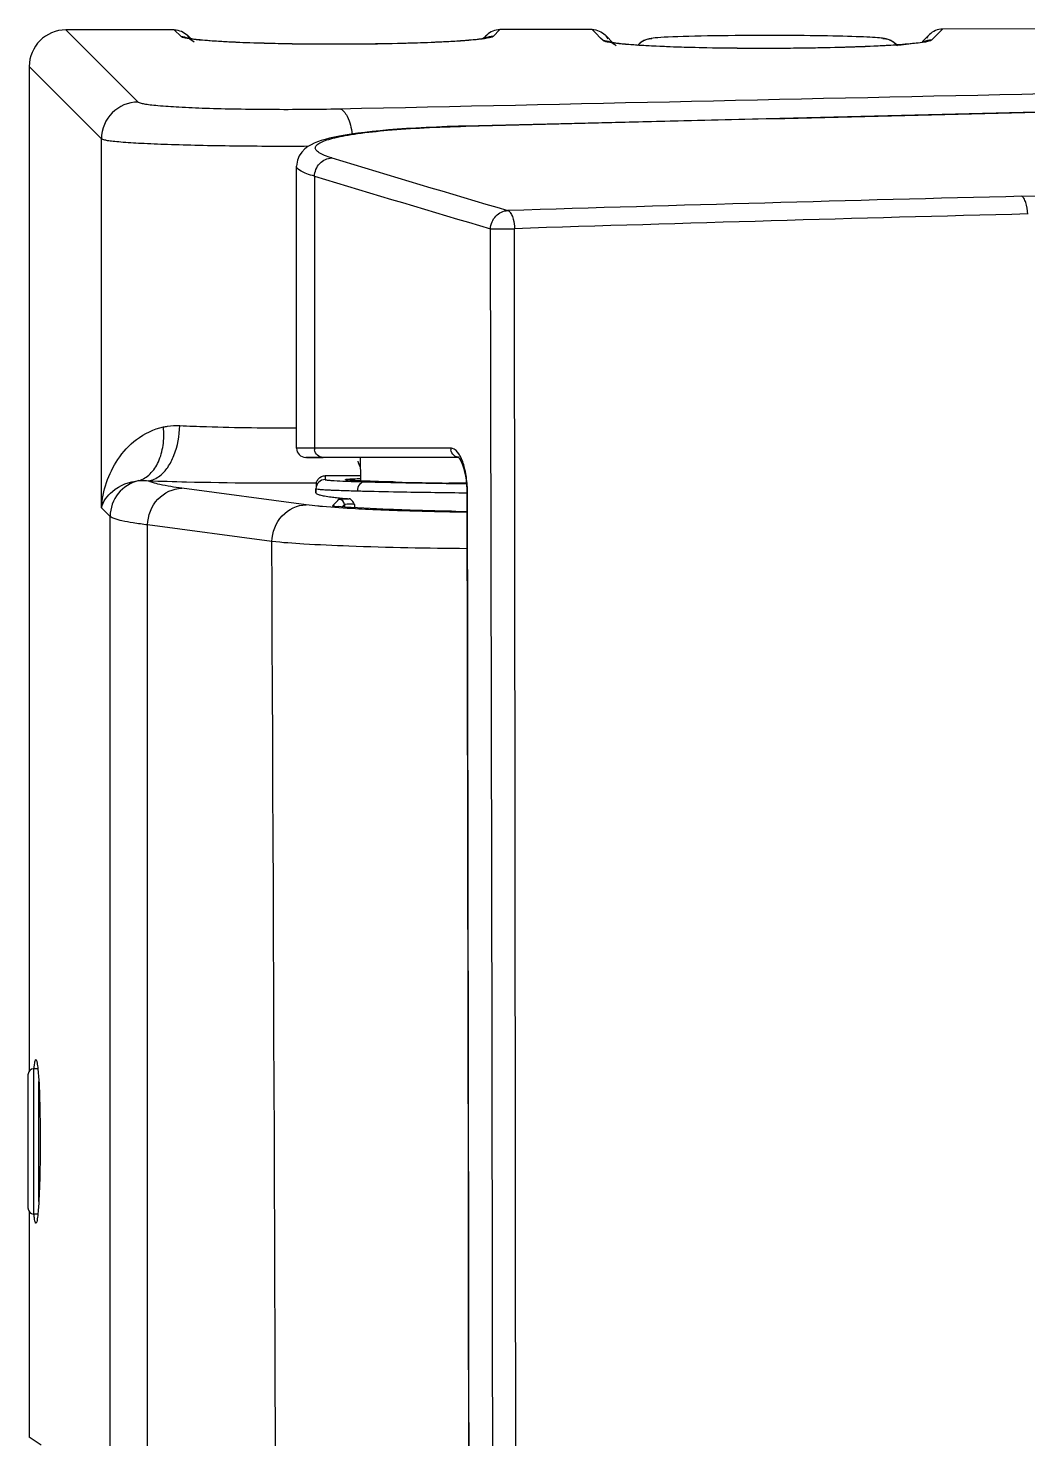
# Model space of a CAD drawing. Header units: millimetres. Extents: x 50 to 1284, y 47 to 781.
# Drawn here: x 49.9 to 104.3, y 704.7 to 781.4 of the extents above; entities that cross this region are included whole.
import ezdxf

# ---------------------------------------------------------------- set-up
doc = ezdxf.new("R2010")
doc.units = ezdxf.units.MM
doc.header["$LTSCALE"] = 20
doc.layers.add('00_COMPONENTS', color=7, linetype='Continuous')

msp = doc.modelspace()

# ---------------------------------------------------------------- linework, layer by layer
at = {"layer": '00_COMPONENTS', "color": 9, "linetype": 'Continuous'}
for p, q in [((51.997, 781.295), (55.925, 777.372)), ((58.256, 780.932), (57.892, 781.296)), ((75.596, 781.308), (75.232, 780.943)), ((80.681, 781.248), (80.615, 781.314)), ((80.812, 781.117), (80.681, 781.248)), ((81.075, 780.853), (80.812, 781.117)), ((99.672, 781.339), (99.147, 780.809)), ((81.206, 780.722), (81.075, 780.853)), ((99.147, 780.809), (99.081, 780.743)), ((50, 779.297), (49.999, 779.297)), ((50, 779.297), (50, 724.8)), ((50, 779.297), (53.928, 775.375)), ((73.7, 776.062), (73.744, 776.056)), ((53.928, 757.303), (53.928, 775.375)), ((65.512, 773.338), (65.512, 758.55)), ((64.546, 758.55), (64.542, 758.55)), ((65.116, 758.55), (64.546, 758.55)), ((65.512, 758.55), (65.116, 758.55)), ((65.978, 758.55), (65.512, 758.55)), ((70.276, 758.55), (65.978, 758.55)), ((72.923, 758.55), (70.276, 758.55)), ((53.928, 755.306), (53.928, 757.303)), ((65.063, 755.469), (58.302, 756.371)), ((66.1, 757.05), (66.098, 756.842)), ((68.127, 756.762), (68.057, 756.765)), ((68.249, 756.757), (68.259, 756.757)), ((68.249, 756.721), (68.249, 756.757)), ((66.488, 755.41), (66.78, 755.705)), ((66.78, 755.705), (66.843, 755.768)), ((54.402, 754.833), (53.928, 755.306)), ((54.402, 407.866), (54.402, 754.833)), ((66.572, 755.392), (66.598, 755.391)), ((67.027, 755.355), (67.08, 755.408)), ((67.08, 755.408), (67.142, 755.471)), ((67.142, 755.471), (67.143, 755.346)), ((67.684, 755.488), (67.686, 755.31)), ((63.202, 753.472), (56.44, 754.373)), ((56.44, 408.326), (56.44, 754.373)), ((50, 724.8), (50, 724.673)), ((50.245, 716.9), (50.245, 724.8)), ((50.523, 717.59), (50.523, 724.112)), ((50, 717.027), (50, 716.9)), ((50, 716.9), (50, 704.763))]:
    msp.add_line(p, q, dxfattribs=at)
at = {"layer": '00_COMPONENTS', "color": 7, "linetype": 'Continuous'}
for p, q in [((58.747, 780.857), (58.6, 781.004)), ((74.889, 781.016), (74.773, 780.9)), ((76.436, 781.309), (75.596, 781.308)), ((79.782, 781.313), (76.436, 781.309)), ((80.615, 781.314), (79.782, 781.313)), ((81.415, 780.93), (81.325, 781.021)), ((81.711, 780.633), (81.415, 780.93)), ((98.871, 780.951), (98.617, 780.696)), ((98.963, 781.044), (98.871, 780.951)), ((130.214, 781.387), (99.672, 781.339)), ((58.73, 780.822), (58.716, 780.825)), ((58.793, 780.811), (58.747, 780.857)), ((74.773, 780.9), (74.695, 780.821)), ((81.702, 780.606), (81.686, 780.609)), ((81.747, 780.597), (81.711, 780.633)), ((94.39, 780.348), (94.102, 780.34)), ((98.617, 780.696), (98.539, 780.617)), ((49.999, 779.297), (49.999, 725.287)), ((73.7, 776.062), (73.7, 776.062)), ((64.542, 773.886), (64.542, 773.887)), ((64.542, 758.55), (64.542, 773.884)), ((65.049, 758.05), (65.044, 758.05)), ((65.131, 758.05), (65.049, 758.05)), ((65.077, 758.05), (65.129, 758.05)), ((65.188, 758.05), (65.077, 758.05)), ((65.129, 758.05), (65.596, 758.05)), ((65.978, 758.05), (65.131, 758.05)), ((65.596, 758.05), (65.742, 758.05)), ((65.742, 758.05), (65.978, 758.05)), ((70.276, 758.05), (65.978, 758.05)), ((70.276, 758.05), (65.978, 758.05)), ((68.007, 758.05), (68.013, 756.756)), ((72.923, 758.05), (70.276, 758.05)), ((72.923, 758.05), (70.276, 758.05)), ((73.295, 758.05), (72.923, 758.05)), ((73.295, 758.05), (72.923, 758.05)), ((73.343, 758.05), (73.295, 758.05)), ((73.343, 758.05), (73.295, 758.05)), ((73.39, 758.05), (73.388, 758.05)), ((65.615, 756.65), (65.618, 756.664)), ((66.582, 757.05), (66.1, 757.05)), ((67.539, 757.05), (66.582, 757.05)), ((67.308, 756.814), (67.3, 756.815)), ((68.012, 757.05), (67.539, 757.05)), ((73.364, 756.647), (72.825, 756.654)), ((73.773, 756.642), (73.364, 756.647)), ((65.594, 756.114), (65.596, 756.346)), ((65.596, 756.346), (65.594, 756.114)), ((73.803, 756.062), (73.803, 756.062)), ((49.999, 725.287), (49.999, 724.8)), ((50.364, 725.3), (50.38, 725.287)), ((49.945, 717.2), (49.945, 724.5)), ((49.999, 724.8), (49.999, 724.671)), ((50.471, 724.8), (50.245, 724.8)), ((50.471, 724.8), (50.245, 724.8)), ((49.999, 717.029), (49.999, 716.9)), ((49.999, 716.9), (49.999, 716.408)), ((50.471, 716.9), (50.245, 716.9)), ((50.471, 716.9), (50.245, 716.9)), ((49.999, 716.408), (49.999, 704.765)), ((50.379, 716.408), (50.364, 716.4)), ((50, 704.763), (50, 704.765)), ((50.647, 704.332), (50, 704.763))]:
    msp.add_line(p, q, dxfattribs=at)
for points in [[(95.557, 780.902), (95.376, 780.91), (95.18, 780.918), (94.97, 780.926), (94.745, 780.933), (94.507, 780.94), (94.256, 780.947), (93.991, 780.953), (93.714, 780.959), (93.424, 780.965), (93.121, 780.97), (92.807, 780.975), (92.482, 780.979), (92.146, 780.982), (91.8, 780.986), (91.445, 780.988), (91.082, 780.99), (90.711, 780.991), (90.334, 780.992), (89.952, 780.992), (89.566, 780.991), (89.177, 780.99), (88.788, 780.988), (88.4, 780.985), (88.014, 780.981), (87.633, 780.977), (87.259, 780.971), (86.894, 780.965), (86.539, 780.959), (86.196, 780.951), (85.868, 780.943), (85.558, 780.934), (85.267, 780.924), (84.997, 780.914), (84.754, 780.903)], [(60.187, 780.676), (60.013, 780.688), (59.849, 780.699), (59.695, 780.711), (59.552, 780.723), (59.419, 780.735), (59.296, 780.747), (59.184, 780.759), (59.082, 780.771), (58.99, 780.782), (58.909, 780.793), (58.838, 780.804), (58.778, 780.813), (58.73, 780.822)], [(73.286, 780.683), (73.109, 780.672), (72.924, 780.661), (72.729, 780.65), (72.524, 780.639), (72.311, 780.629), (72.089, 780.619), (71.859, 780.609), (71.62, 780.6), (71.372, 780.591), (71.117, 780.582), (70.854, 780.574), (70.583, 780.566), (70.306, 780.559), (70.022, 780.552), (69.731, 780.546), (69.434, 780.54), (69.132, 780.535), (68.825, 780.53), (68.513, 780.526), (68.197, 780.523), (67.877, 780.52), (67.554, 780.518), (67.229, 780.516), (66.901, 780.515), (66.573, 780.515), (66.243, 780.515), (65.914, 780.517), (65.585, 780.519), (65.258, 780.521), (64.933, 780.524), (64.611, 780.528), (64.292, 780.533), (63.978, 780.538), (63.67, 780.544), (63.367, 780.55), (63.07, 780.557), (62.78, 780.565), (62.498, 780.573), (62.224, 780.581), (61.959, 780.59), (61.703, 780.6), (61.456, 780.61), (61.218, 780.62), (60.991, 780.631), (60.774, 780.642), (60.568, 780.653), (60.373, 780.664), (60.187, 780.676)], [(73.76, 780.718), (73.611, 780.706), (73.453, 780.694), (73.286, 780.683)], [(74.367, 780.776), (74.264, 780.764), (74.152, 780.753), (74.03, 780.741), (73.9, 780.729), (73.76, 780.718)], [(74.826, 780.847), (74.829, 780.848), (74.828, 780.848), (74.808, 780.843), (74.777, 780.836), (74.736, 780.828), (74.682, 780.819), (74.618, 780.809), (74.544, 780.798), (74.46, 780.787), (74.367, 780.776)], [(83.234, 780.453), (83.052, 780.465), (82.881, 780.477), (82.721, 780.489), (82.571, 780.502), (82.432, 780.514), (82.303, 780.527), (82.185, 780.539), (82.078, 780.551), (81.981, 780.563), (81.895, 780.574), (81.82, 780.586), (81.755, 780.596), (81.702, 780.606)], [(84.754, 780.903), (84.54, 780.892), (84.351, 780.88), (84.188, 780.869), (84.052, 780.857), (83.937, 780.845), (83.824, 780.83), (83.713, 780.81), (83.598, 780.781), (83.447, 780.724), (83.258, 780.611), (83.085, 780.445)], [(86.223, 780.33), (85.923, 780.338), (85.631, 780.346), (85.347, 780.355), (85.072, 780.364), (84.807, 780.374), (84.551, 780.384), (84.305, 780.395), (84.069, 780.406), (83.844, 780.417), (83.63, 780.429), (83.427, 780.441), (83.234, 780.453)], [(94.102, 780.34), (93.807, 780.332), (93.505, 780.325), (93.196, 780.318), (92.882, 780.312), (92.562, 780.306), (92.237, 780.302), (91.907, 780.297), (91.574, 780.294), (91.237, 780.291), (90.897, 780.289), (90.555, 780.287), (90.211, 780.286), (89.867, 780.286), (89.522, 780.287), (89.178, 780.288), (88.835, 780.29), (88.494, 780.293), (88.156, 780.296), (87.821, 780.3), (87.491, 780.305), (87.165, 780.31), (86.844, 780.316), (86.53, 780.323), (86.223, 780.33)], [(97.164, 780.476), (96.985, 780.464), (96.796, 780.452), (96.598, 780.44), (96.389, 780.429), (96.171, 780.417), (95.944, 780.406), (95.707, 780.396), (95.46, 780.385), (95.205, 780.375), (94.942, 780.366), (94.67, 780.357), (94.39, 780.348)], [(97.217, 780.43), (97.049, 780.597), (96.863, 780.714), (96.715, 780.774), (96.606, 780.804), (96.507, 780.823), (96.414, 780.837), (96.33, 780.847), (96.236, 780.857), (96.127, 780.867), (96.007, 780.876), (95.872, 780.884), (95.722, 780.893), (95.557, 780.902)], [(97.493, 780.5), (97.334, 780.488), (97.164, 780.476)], [(98.247, 780.574), (98.146, 780.562), (98.035, 780.55), (97.914, 780.537), (97.784, 780.525), (97.643, 780.513), (97.493, 780.5)], [(278.437, 778.402), (264.348, 778.73), (250.038, 778.881), (235.517, 778.9), (220.736, 778.827), (205.698, 778.683), (190.391, 778.49), (174.745, 778.255), (158.756, 777.979), (142.419, 777.662), (125.665, 777.304), (108.471, 776.904), (90.832, 776.475), (73.7, 776.062)], [(67.866, 775.675), (67.51, 775.625), (67.18, 775.573), (66.875, 775.518), (66.594, 775.462), (66.335, 775.403), (66.1, 775.342), (65.886, 775.278), (65.686, 775.209), (65.502, 775.135), (65.33, 775.052), (65.159, 774.95), (64.987, 774.819)], [(73.7, 776.062), (73.338, 776.052), (72.734, 776.034), (72.147, 776.012), (71.58, 775.986), (71.034, 775.957), (70.51, 775.925), (70.009, 775.89), (69.532, 775.852), (69.079, 775.812), (68.65, 775.769), (68.246, 775.723), (67.866, 775.675)], [(64.987, 774.819), (64.825, 774.655), (64.688, 774.453), (64.585, 774.202), (64.542, 773.887)], [(73.34, 758.057), (73.33, 758.061), (73.332, 758.06), (73.343, 758.05)], [(73.343, 758.05), (73.35, 758.043), (73.382, 758.006), (73.426, 757.943)], [(73.426, 757.943), (73.477, 757.852), (73.531, 757.736), (73.584, 757.595), (73.635, 757.43)], [(73.635, 757.43), (73.681, 757.242), (73.722, 757.034)], [(68.259, 756.757), (68.221, 756.758), (68.16, 756.761), (68.101, 756.763), (68.044, 756.766), (67.989, 756.768), (67.936, 756.771), (67.885, 756.773), (67.836, 756.776), (67.789, 756.778), (67.745, 756.78), (67.702, 756.783), (67.662, 756.785), (67.623, 756.787), (67.587, 756.79), (67.552, 756.792), (67.52, 756.794), (67.49, 756.796), (67.461, 756.799), (67.435, 756.801), (67.411, 756.803), (67.389, 756.805), (67.368, 756.807), (67.35, 756.809), (67.334, 756.811), (67.32, 756.813), (67.308, 756.814)], [(73.722, 757.034), (73.756, 756.807), (73.782, 756.564), (73.798, 756.306), (73.803, 756.062)], [(73.803, 756.062), (73.868, 718.152), (73.916, 679.213), (73.947, 640.238), (73.962, 601.228), (73.963, 562.184), (73.948, 523.104), (73.917, 483.989), (73.869, 444.839), (73.803, 406.737)], [(66.598, 755.391), (66.588, 755.392), (66.574, 755.394)]]:
    msp.add_lwpolyline(points, dxfattribs=at)
for centre, radius, start, end in [((52, 779.295), 2, 90.08405, 179.92152), ((57.901, 780.306), 0.989, 29.84692, 44.81517), ((75.589, 780.318), 0.989, 135.28992, 150.17943), ((80.625, 780.323), 0.989, 29.86065, 44.74493), ((99.665, 780.349), 0.988, 135.45094, 150.18935), ((65.042, 758.55), 0.5, 180, 270), ((66.702, 756.453), 1.104, 169.74007, 179.53707), ((77.033, 1070.863), 314.237, 268.70235, 269.23273), ((68.261, 770.463), 14.684, 262.79583, 263.93348), ((69.012, 777.476), 21.736, 263.91881, 264.79048), ((69.785, 785.9), 30.196, 264.78211, 265.48071), ((69.735, 791.698), 36.443, 265.01787, 265.39187), ((76.856, 963.149), 208.069, 268.99249, 269.15978), ((50.245, 724.5), 0.3, 174.44501, 180), ((50.245, 724.5), 0.3, 174.44388, 180), ((50.245, 724.5), 0.3, 95.55499, 174.44501), ((50.245, 724.5), 0.3, 95.55612, 174.44388), ((50.245, 724.5), 0.3, 90, 95.55499), ((50.245, 724.5), 0.3, 90, 95.55612), ((50.245, 717.2), 0.3, 180, 185.55499), ((50.245, 717.2), 0.3, 180, 185.55612), ((50.245, 717.2), 0.3, 185.55499, 264.44501), ((50.245, 717.2), 0.3, 185.55612, 264.44388), ((50.245, 717.2), 0.3, 264.44501, 270), ((50.245, 717.2), 0.3, 264.44388, 270)]:
    msp.add_arc(centre, radius, start, end, dxfattribs=at)
at = {"layer": '00_COMPONENTS', "color": 9, "linetype": 'Continuous'}
for centre, radius, start, end in [((95.019, 812.42), 32.02, 273.83261, 274.7865), ((55.932, 775.369), 2.003, 90.18901, 179.82968), ((466.347, 2095.282), 1380.151, 253.157608, 253.57227), ((466.331, 2098.018), 1383.991, 253.165332, 253.579015), ((216.039, -3776.176), 4549.802, 91.411277, 91.763373), ((213.235, -3511.791), 4284.462, 91.456814, 91.830294), ((-83556.706, 581.309), 83632.007, 359.87045716, 0.12959931), ((-144837.172, 581.272), 144913.685, 359.92525473, 0.07481615), ((66.042, 758.55), 0.53, 180.05227, 189.47836), ((73.453, 758.55), 0.53, 180.05227, 189.47837), ((56.405, 754.827), 2.004, 102.63766, 179.82166), ((66.096, 756.342), 0.5, 89.80584, 179.51329), ((72.335, 898.002), 141.34, 268.16593, 268.3431), ((69.444, 788.953), 32.218, 267.18373, 267.37313), ((69.759, 795.783), 39.055, 267.37142, 267.50283), ((70.318, 808.873), 52.157, 267.59261, 267.72619), ((67.122, 756.051), 6.716, 0.10233, 4.18642), ((66.842, 755.468), 0.301, 0.66868, 89.82616), ((72.13, 911.234), 155.067, 268.24996, 268.41771), ((72.352, 919.074), 162.911, 268.41579, 268.54887), ((74.511, 1006.64), 250.503, 268.56254, 269.0434), ((78.277, 1219.04), 462.937, 269.01621, 269.44605), ((-94532.606, 581.311), 94606.606, 359.89427364, 0.10583364), ((-37717.856, 581.271), 37781.446, 359.7390937, 0.2611439)]:
    msp.add_arc(centre, radius, start, end, dxfattribs=at)
at = {"layer": '00_COMPONENTS', "color": 7, "linetype": 'Continuous'}
for points in [[(57.892, 781.296), (55.927, 781.295), (53.962, 781.295), (51.997, 781.295)], [(57.892, 781.296), (58.148, 781.296), (58.421, 781.184), (58.602, 781.002)], [(75.596, 781.308), (75.34, 781.308), (75.067, 781.196), (74.886, 781.014)], [(80.615, 781.314), (80.872, 781.314), (81.146, 781.202), (81.327, 781.019)], [(99.672, 781.339), (99.415, 781.338), (99.141, 781.225), (98.96, 781.042)]]:
    msp.add_open_spline(points, degree=3, dxfattribs=at)
at = {"layer": '00_COMPONENTS', "color": 9, "linetype": 'Continuous'}
for points in [[(58.256, 780.932), (58.511, 780.933), (58.783, 780.821), (58.964, 780.641)], [(75.232, 780.943), (75.084, 780.943), (74.932, 780.908), (74.798, 780.844)], [(81.206, 780.722), (81.462, 780.723), (81.735, 780.61), (81.915, 780.429)], [(99.081, 780.743), (98.93, 780.743), (98.774, 780.706), (98.638, 780.64)], [(73.744, 776.056), (77.594, 776.152), (81.445, 776.247), (85.295, 776.343)], [(73.014, 758.537), (72.984, 758.545), (72.954, 758.55), (72.923, 758.55)], [(68.009, 757.491), (67.961, 757.604), (67.92, 757.719), (67.884, 757.836)], [(66.592, 755.39), (66.559, 755.403), (66.523, 755.409), (66.488, 755.41)], [(73.805, 755.06), (73.659, 755.063), (73.514, 755.065), (73.369, 755.067)]]:
    msp.add_open_spline(points, degree=3, dxfattribs=at)
for points, knots in [([(58.339, 780.889), (58.329, 780.892), (58.301, 780.904), (58.271, 780.917), (58.256, 780.932)], [0, 0, 0, 0, 0.32213, 1, 1, 1, 1]), ([(75.232, 780.943), (75.2, 780.91), (75.058, 780.873), (74.798, 780.818), (74.395, 780.769), (74.086, 780.74), (73.91, 780.725)], [0, 0, 0, 0, 0.103654, 0.305721, 0.605952, 1, 1, 1, 1]), ([(60.47, 780.656), (60.003, 780.682), (59.383, 780.722), (58.674, 780.812), (58.429, 780.858), (58.339, 780.889)], [0, 0, 0, 0, 0.653326, 0.867229, 1, 1, 1, 1]), ([(72.829, 780.653), (70.757, 780.539), (66.635, 780.488), (62.512, 780.539), (60.47, 780.656)], [0, 0, 0, 0, 0.503549, 1, 1, 1, 1]), ([(73.91, 780.725), (73.828, 780.718), (73.468, 780.69), (73.108, 780.668), (72.829, 780.653)], [0, 0, 0, 0, 0.225501, 1, 1, 1, 1]), ([(81.292, 780.677), (81.282, 780.68), (81.252, 780.692), (81.221, 780.706), (81.206, 780.722)], [0, 0, 0, 0, 0.321432, 1, 1, 1, 1]), ([(83.528, 780.432), (83.038, 780.459), (82.387, 780.501), (81.643, 780.596), (81.386, 780.644), (81.292, 780.677)], [0, 0, 0, 0, 0.653731, 0.867522, 1, 1, 1, 1]), ([(85.616, 780.345), (85.427, 780.35), (84.731, 780.373), (84.035, 780.403), (83.528, 780.432)], [0, 0, 0, 0, 0.272213, 1, 1, 1, 1]), ([(94.359, 780.345), (93.65, 780.324), (90.736, 780.266), (87.82, 780.279), (85.616, 780.345)], [0, 0, 0, 0, 0.243599, 1, 1, 1, 1]), ([(97.16, 780.472), (96.958, 780.458), (96.025, 780.402), (95.091, 780.367), (94.359, 780.345)], [0, 0, 0, 0, 0.216613, 1, 1, 1, 1]), ([(99.081, 780.743), (99.047, 780.708), (98.898, 780.669), (98.625, 780.61), (98.202, 780.559), (97.877, 780.527), (97.691, 780.512)], [0, 0, 0, 0, 0.103774, 0.305847, 0.60603, 1, 1, 1, 1]), ([(66.869, 777.006), (79.639, 777.275), (105.229, 777.847), (143.773, 778.62), (182.686, 779.208), (208.78, 779.473), (221.918, 779.53)], [0, 0, 0, 0, 0.247096, 0.49518, 0.745822, 1, 1, 1, 1]), ([(85.295, 776.343), (100.759, 776.725), (131.84, 777.475), (178.799, 778.359), (226.546, 778.972), (258.685, 778.931), (274.933, 778.495)], [0, 0, 0, 0, 0.244679, 0.491757, 0.742894, 1, 1, 1, 1]), ([(55.925, 777.372), (55.953, 777.344), (56.067, 777.311), (56.279, 777.264), (56.605, 777.222), (57.232, 777.158), (58.241, 777.094), (59.675, 777.034), (61.346, 776.993), (63.771, 776.967), (65.629, 776.979), (66.869, 777.006)], [0, 0, 0, 0, 0.010612, 0.030793, 0.060593, 0.0997, 0.203569, 0.336816, 0.492098, 0.660661, 1, 1, 1, 1]), ([(66.869, 777.006), (67.062, 776.98), (67.418, 776.456), (67.514, 775.964), (67.56, 775.633)], [0, 0, 0, 0, 0.367473, 1, 1, 1, 1]), ([(66.462, 774.332), (66.327, 774.374), (66.09, 774.455), (65.798, 774.591), (65.624, 774.717), (65.562, 774.827), (65.554, 774.936), (65.659, 775.075), (65.88, 775.2), (66.211, 775.327), (66.658, 775.446), (67.217, 775.559), (68.171, 775.708), (69.605, 775.859), (71.57, 775.988), (72.989, 776.036), (73.744, 776.056)], [0, 0, 0, 0, 0.044618, 0.078726, 0.102051, 0.110493, 0.117981, 0.135133, 0.161109, 0.198119, 0.24674, 0.306887, 0.378192, 0.55173, 0.761708, 1, 1, 1, 1]), ([(53.928, 775.375), (53.958, 775.351), (54.069, 775.322), (54.278, 775.281), (54.594, 775.243), (55.203, 775.186), (56.189, 775.126), (57.606, 775.068), (59.291, 775.022), (61.171, 774.991), (63.168, 774.976), (64.529, 774.978), (65.215, 774.982)], [0, 0, 0, 0, 0.010178, 0.029257, 0.057253, 0.093977, 0.191926, 0.319143, 0.470264, 0.638927, 0.81796, 1, 1, 1, 1]), ([(65.512, 773.338), (65.523, 773.589), (65.723, 774.091), (66.221, 774.326), (66.462, 774.332)], [0, 0, 0, 0, 0.511121, 1, 1, 1, 1]), ([(65.512, 773.338), (65.37, 773.378), (65.117, 773.458), (64.786, 773.597), (64.541, 773.763), (64.541, 773.886)], [0, 0, 0, 0, 0.386447, 0.678198, 1, 1, 1, 1]), ([(103.985, 772.245), (119, 772.615), (149.174, 773.203), (186.983, 773.534), (217.441, 773.638), (240.454, 773.619), (263.595, 773.412), (279.065, 773.08), (286.822, 772.827)], [0, 0, 0, 0, 0.246422, 0.495123, 0.620329, 0.746139, 0.872676, 1, 1, 1, 1]), ([(104.309, 771.283), (104.302, 771.496), (104.249, 771.796), (104.12, 772.11), (104.032, 772.23), (103.983, 772.246)], [0, 0, 0, 0, 0.612022, 0.85002, 1, 1, 1, 1]), ([(75.087, 770.479), (75.097, 770.729), (75.296, 771.23), (75.791, 771.465), (76.031, 771.472)], [0, 0, 0, 0, 0.511124, 1, 1, 1, 1]), ([(75.087, 770.479), (75.158, 770.48), (75.592, 770.484), (76.026, 770.485), (76.39, 770.485)], [0, 0, 0, 0, 0.162753, 1, 1, 1, 1]), ([(53.928, 755.306), (53.994, 756.228), (54.463, 757.657), (55.804, 759.122), (56.774, 759.592), (57.302, 759.705)], [0, 0, 0, 0, 0.471396, 0.724451, 1, 1, 1, 1]), ([(55.967, 756.782), (56.192, 756.849), (56.635, 757.132), (57.083, 757.829), (57.322, 758.721), (57.333, 759.371), (57.302, 759.705)], [0, 0, 0, 0, 0.204392, 0.4387, 0.707535, 1, 1, 1, 1]), ([(56.465, 756.781), (56.695, 756.798), (57.121, 756.998), (57.574, 757.517), (58.031, 758.42), (58.171, 759.225), (58.184, 759.776)], [0, 0, 0, 0, 0.187044, 0.356289, 0.552986, 1, 1, 1, 1]), ([(57.302, 759.705), (57.373, 759.72), (57.663, 759.773), (57.961, 759.787), (58.184, 759.776)], [0, 0, 0, 0, 0.242898, 1, 1, 1, 1]), ([(58.184, 759.776), (58.668, 759.753), (60.786, 759.672), (62.907, 759.648), (64.542, 759.656)], [0, 0, 0, 0, 0.22854, 1, 1, 1, 1]), ([(65.978, 758.05), (65.871, 758.05), (65.645, 758.139), (65.538, 758.352), (65.519, 758.463)], [0, 0, 0, 0, 0.488273, 1, 1, 1, 1]), ([(73.388, 758.05), (73.281, 758.05), (73.056, 758.139), (72.949, 758.352), (72.93, 758.463)], [0, 0, 0, 0, 0.488273, 1, 1, 1, 1]), ([(73.471, 758.052), (73.44, 758.115), (73.333, 758.309), (73.163, 758.496), (73.014, 758.537)], [0, 0, 0, 0, 0.312981, 1, 1, 1, 1]), ([(73.82, 756.542), (73.799, 756.825), (73.728, 757.34), (73.574, 757.841), (73.471, 758.052)], [0, 0, 0, 0, 0.547534, 1, 1, 1, 1]), ([(53.928, 755.306), (54.019, 755.652), (54.569, 756.412), (55.45, 756.737), (55.967, 756.782)], [0, 0, 0, 0, 0.408355, 1, 1, 1, 1]), ([(55.967, 756.782), (56.006, 756.785), (56.172, 756.796), (56.339, 756.792), (56.465, 756.781)], [0, 0, 0, 0, 0.235984, 1, 1, 1, 1]), ([(56.44, 754.373), (56.449, 754.875), (56.826, 755.891), (57.824, 756.361), (58.302, 756.371)], [0, 0, 0, 0, 0.512162, 1, 1, 1, 1]), ([(58.302, 756.371), (57.899, 756.424), (57.363, 756.503), (56.753, 756.656), (56.541, 756.734), (56.465, 756.781)], [0, 0, 0, 0, 0.64473, 0.858251, 1, 1, 1, 1]), ([(56.465, 756.781), (57.162, 756.755), (60.212, 756.667), (63.264, 756.648), (65.618, 756.664)], [0, 0, 0, 0, 0.228489, 1, 1, 1, 1]), ([(66.098, 756.842), (66.098, 756.836), (66.127, 756.829), (66.167, 756.82), (66.249, 756.81), (66.31, 756.805), (66.346, 756.802)], [0, 0, 0, 0, 0.073213, 0.26173, 0.570564, 1, 1, 1, 1]), ([(66.346, 756.802), (66.428, 756.795), (66.916, 756.764), (67.405, 756.748), (67.812, 756.735)], [0, 0, 0, 0, 0.168433, 1, 1, 1, 1]), ([(67.193, 756.838), (67.193, 756.843), (67.217, 756.849), (67.251, 756.857), (67.318, 756.864), (67.453, 756.876), (67.687, 756.889), (67.89, 756.896), (68.008, 756.9)], [0, 0, 0, 0, 0.018824, 0.067057, 0.14615, 0.256185, 0.568164, 1, 1, 1, 1]), ([(67.204, 756.83), (67.201, 756.831), (67.197, 756.833), (67.193, 756.836), (67.193, 756.838)], [0, 0, 0, 0, 0.653343, 1, 1, 1, 1]), ([(67.861, 756.774), (67.709, 756.781), (67.493, 756.802), (67.268, 756.806), (67.204, 756.83)], [0, 0, 0, 0, 0.690056, 1, 1, 1, 1]), ([(68.249, 756.721), (68.143, 756.721), (67.917, 756.587), (67.851, 756.349), (67.848, 756.226)], [0, 0, 0, 0, 0.46031, 1, 1, 1, 1]), ([(68.249, 756.721), (68.627, 756.71), (70.469, 756.665), (72.311, 756.638), (73.776, 756.622)], [0, 0, 0, 0, 0.205335, 1, 1, 1, 1]), ([(65.596, 756.346), (65.596, 756.33), (65.689, 756.331), (65.795, 756.305), (66.037, 756.296), (66.21, 756.284), (66.315, 756.279)], [0, 0, 0, 0, 0.066854, 0.255774, 0.56754, 1, 1, 1, 1]), ([(66.315, 756.279), (66.39, 756.275), (66.75, 756.26), (67.11, 756.248), (67.395, 756.239)], [0, 0, 0, 0, 0.209816, 1, 1, 1, 1]), ([(73.803, 756.062), (73.805, 756.065), (73.82, 756.06), (73.829, 756.063), (73.838, 756.063)], [0, 0, 0, 0, 0.256519, 1, 1, 1, 1]), ([(56.44, 754.373), (56.176, 754.406), (55.708, 754.47), (55.099, 754.579), (54.683, 754.689), (54.463, 754.776), (54.402, 754.833)], [0, 0, 0, 0, 0.380679, 0.674229, 0.879833, 1, 1, 1, 1]), ([(63.202, 753.472), (63.211, 753.974), (63.587, 754.99), (64.585, 755.46), (65.063, 755.469)], [0, 0, 0, 0, 0.51216, 1, 1, 1, 1]), ([(65.949, 755.374), (65.866, 755.381), (65.571, 755.409), (65.275, 755.441), (65.063, 755.469)], [0, 0, 0, 0, 0.279436, 1, 1, 1, 1]), ([(68.461, 755.212), (68.222, 755.224), (67.384, 755.266), (66.547, 755.32), (65.949, 755.374)], [0, 0, 0, 0, 0.284766, 1, 1, 1, 1]), ([(66.57, 755.392), (66.548, 755.394), (66.535, 755.393), (66.483, 755.405), (66.488, 755.41)], [0, 0, 0, 0, 0.78079, 1, 1, 1, 1]), ([(67.684, 755.488), (67.577, 755.508), (67.406, 755.515), (67.243, 755.492), (67.152, 755.491), (67.142, 755.471)], [0, 0, 0, 0, 0.602014, 0.877708, 1, 1, 1, 1]), ([(73.369, 755.067), (72.924, 755.074), (71.288, 755.105), (69.651, 755.156), (68.461, 755.212)], [0, 0, 0, 0, 0.271915, 1, 1, 1, 1]), ([(73.808, 753.08), (71.663, 753.1), (68.702, 753.153), (65.167, 753.31), (63.776, 753.409), (63.202, 753.472)], [0, 0, 0, 0, 0.606088, 0.836758, 1, 1, 1, 1])]:
    msp.add_open_spline(points, degree=3, knots=knots, dxfattribs=at)
at = {"layer": '00_COMPONENTS', "color": 7, "linetype": 'Continuous'}
for points, knots in [([(83.856, 780.808), (83.82, 780.808), (83.747, 780.804), (83.638, 780.786), (83.549, 780.761), (83.48, 780.735), (83.411, 780.705), (83.33, 780.661), (83.209, 780.577), (83.131, 780.5), (83.084, 780.444)], [0, 0, 0, 0, 0.123168, 0.248296, 0.374631, 0.438068, 0.501573, 0.628203, 0.753325, 1, 1, 1, 1]), ([(97.217, 780.429), (97.171, 780.487), (97.092, 780.567), (96.97, 780.655), (96.888, 780.701), (96.818, 780.732), (96.747, 780.759), (96.656, 780.785), (96.545, 780.804), (96.47, 780.808), (96.433, 780.808)], [0, 0, 0, 0, 0.246674, 0.371601, 0.498164, 0.561687, 0.625155, 0.751567, 0.876777, 1, 1, 1, 1]), ([(76.031, 771.472), (76.084, 771.457), (76.191, 771.351), (76.247, 771.226), (76.276, 771.148)], [0, 0, 0, 0, 0.401316, 1, 1, 1, 1]), ([(76.276, 771.148), (76.294, 771.101), (76.36, 770.885), (76.386, 770.659), (76.39, 770.485)], [0, 0, 0, 0, 0.225286, 1, 1, 1, 1]), ([(65.618, 756.664), (65.621, 756.681), (65.645, 756.758), (65.752, 756.951), (65.963, 757.05), (66.1, 757.05)], [0, 0, 0, 0, 0.077261, 0.369856, 1, 1, 1, 1]), ([(69.916, 756.707), (69.756, 756.711), (69.2, 756.725), (68.644, 756.741), (68.249, 756.757)], [0, 0, 0, 0, 0.288202, 1, 1, 1, 1]), ([(65.594, 756.114), (65.594, 756.089), (65.679, 756.035), (65.829, 755.994), (66.095, 755.939), (66.3, 755.911), (66.42, 755.896)], [0, 0, 0, 0, 0.087878, 0.278362, 0.582508, 1, 1, 1, 1]), ([(66.843, 755.768), (66.855, 755.781), (66.921, 755.777), (67.032, 755.794), (67.206, 755.795), (67.335, 755.798), (67.405, 755.798)], [0, 0, 0, 0, 0.091359, 0.308736, 0.6259, 1, 1, 1, 1]), ([(67.684, 755.488), (67.647, 755.559), (67.586, 755.681), (67.467, 755.793), (67.405, 755.798)], [0, 0, 0, 0, 0.56185, 1, 1, 1, 1]), ([(73.197, 755.112), (71.993, 755.133), (69.861, 755.191), (67.731, 755.298), (66.807, 755.372)], [0, 0, 0, 0, 0.564999, 1, 1, 1, 1]), ([(50.261, 724.836), (50.268, 724.903), (50.281, 725.017), (50.307, 725.167), (50.327, 725.249), (50.351, 725.299), (50.364, 725.3)], [0, 0, 0, 0, 0.419778, 0.725262, 0.915972, 1, 1, 1, 1]), ([(50.38, 725.29), (50.413, 725.247), (50.434, 725.07), (50.461, 724.91), (50.472, 724.798)], [0, 0, 0, 0, 0.324072, 1, 1, 1, 1]), ([(50.472, 724.798), (50.527, 724.251), (50.578, 722.926), (50.61, 720.831), (50.577, 718.74), (50.526, 717.423), (50.47, 716.882)], [0, 0, 0, 0, 0.208189, 0.501408, 0.793794, 1, 1, 1, 1]), ([(50.364, 716.4), (50.35, 716.4), (50.325, 716.456), (50.304, 716.543), (50.278, 716.706), (50.264, 716.829), (50.257, 716.901)], [0, 0, 0, 0, 0.081701, 0.272956, 0.579824, 1, 1, 1, 1]), ([(50.47, 716.882), (50.459, 716.773), (50.433, 716.62), (50.411, 716.449), (50.379, 716.409)], [0, 0, 0, 0, 0.678373, 1, 1, 1, 1])]:
    msp.add_open_spline(points, degree=3, knots=knots, dxfattribs=at)

doc.saveas('drawing.dxf')
